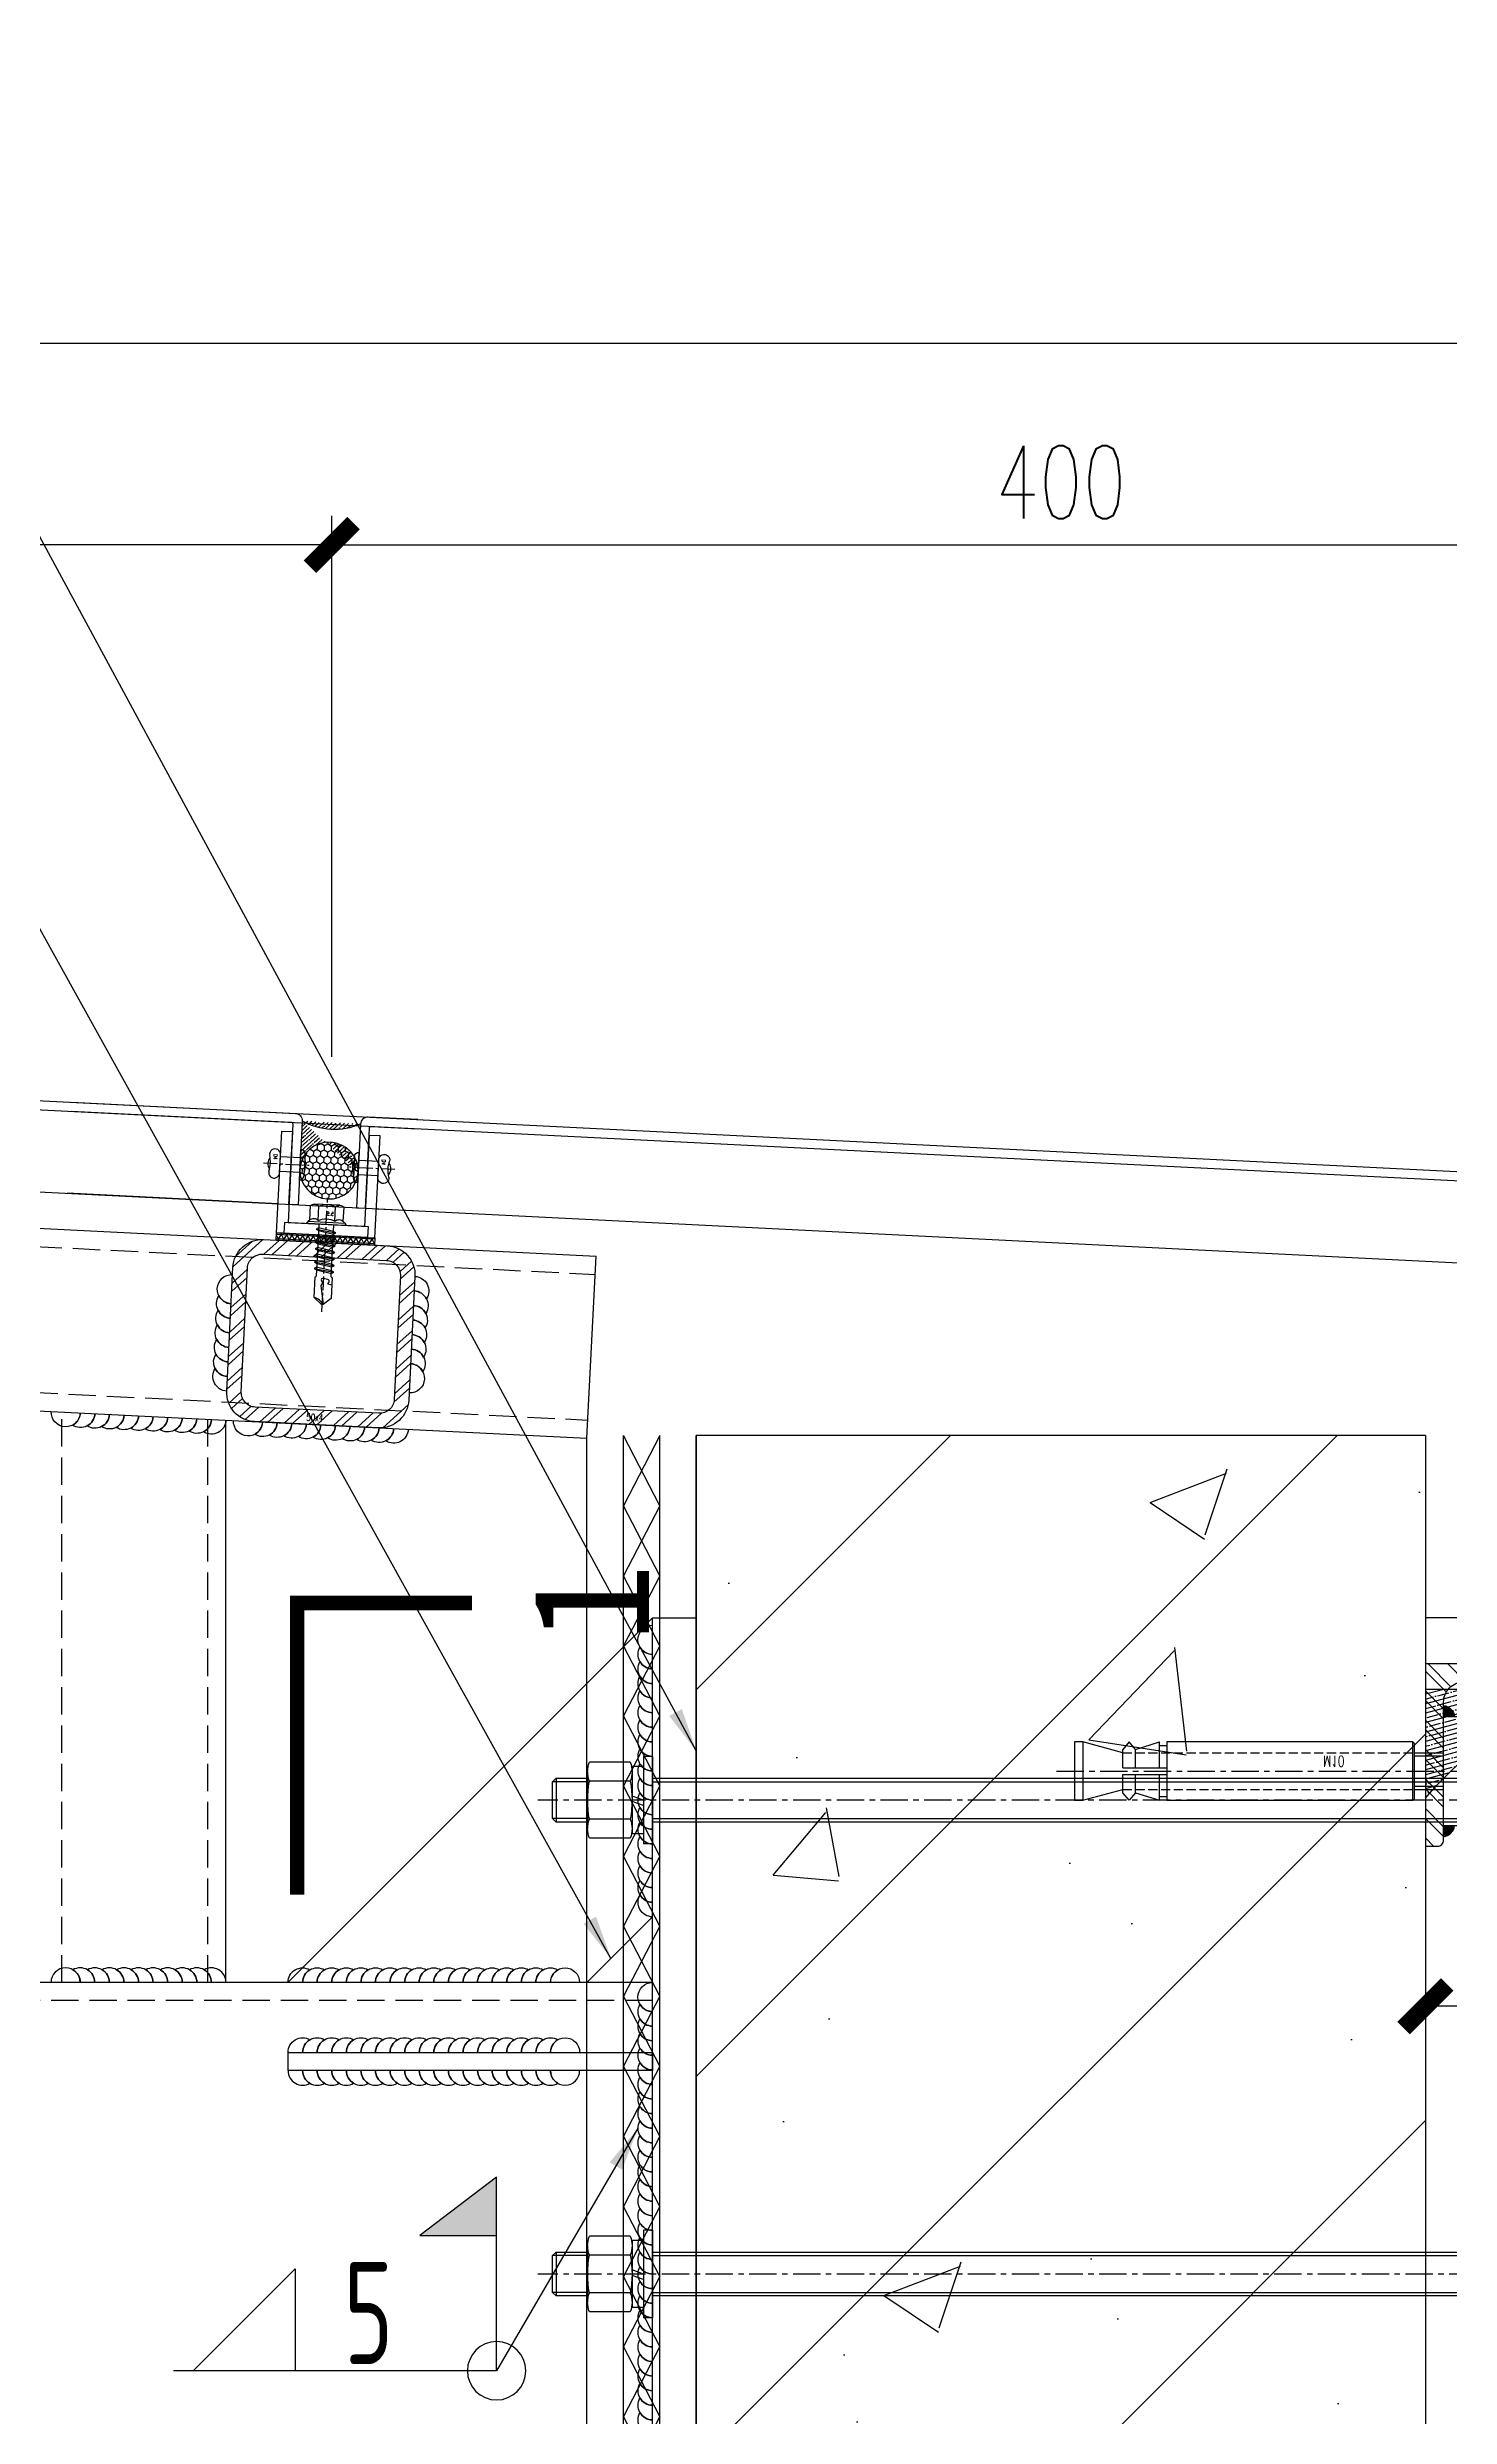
# Model space of a CAD drawing. Extents: x -202236 to 1002404, y -663931 to 1550022.
# Drawn here: x 3322 to 3707, y -355342 to -354692 of the extents above; entities that cross this region are included whole.
import ezdxf
from ezdxf.enums import TextEntityAlignment as Align
from ezdxf.xclip import XClip

# ---------------------------------------------------------------- set-up
doc = ezdxf.new("R2010")
doc.units = 0
for name, pattern in [('CENTER', [2, 1.25, -0.25, 0.25, -0.25]), ('DASH', [0.35, 0.25, -0.1]), ('ZN-CENTER', [2, 1.25, -0.25, 0.25, -0.25]), ('ZN-DASH', [0.35, 0.25, -0.1])]:
    doc.linetypes.add(name, pattern=pattern)
for name, color, linetype in [('!ZN1-填充-8', 8, 'Continuous'), ('!ZN3-铝板幕墙-3', 3, 'Continuous'), ('!ZN4-辅助材料-1', 1, 'Continuous'), ('!ZN4-配件-11', 11, 'Continuous'), ('!ZN5-钢材投影-40', 40, 'Continuous'), ('!ZN5-钢材断面-2', 2, 'Continuous'), ('!ZN5-铝材投影-112', 112, 'Continuous'), ('!ZN6-虚线-8', 8, 'ZN-DASH'), ('11紧固件', 11, 'Continuous'), ('20剖面图$0$PUB_HATCH', 8, 'Continuous'), ('3符号', 173, 'Continuous'), ('A-AXIS-D', 1, 'Continuous'), ('A-CURTAIN', 134, 'Continuous'), ('A-HATCH-2', 251, 'Continuous'), ('AS-COLN', 6, 'Continuous'), ('DIM', 173, 'Continuous'), ('Fill', 8, 'Continuous'), ('焊缝', 8, 'Continuous')]:
    doc.layers.add(name, color=color, linetype=linetype)
doc.layers.add('@ZN-型材编号（非打印层）', color=8, linetype='Continuous', plot=False)
doc.styles.add('DHTEXT-1', font='ROMANS.shx', dxfattribs={"width": 0.7, "bigfont": 'CHINESE.shx'})
doc.styles.add('HZ_TS_0.7', font='TSSDENG', dxfattribs={"width": 0.7, "bigfont": 'HZTXT'})
doc.styles.add('中南符号', font='simhei.ttf')
doc.dimstyles.new('ZN8', dxfattribs={"dimscale": 8, "dimtxt": 2.5, "dimasz": 1.5, "dimexe": 1, "dimexo": 2, "dimgap": 0.9, "dimtad": 1, "dimdec": 0, "dimdsep": 46, "dimtxsty": 'DHTEXT-1', "dimblk": 'ARCHTICK', "dimcen": 2.5, "dimclrd": 173, "dimclre": 173, "dimclrt": 7, "dimazin": 2, "dimtfac": 1, "dimtix": 1, "dimtmove": 2, "dimatfit": 3, "dimfxl": 0, "dimarcsym": 0})

# ---------------------------------------------------------------- blocks, each defined once
blk = doc.blocks.new('99平面图例外参$0$$LinePat$夹层保温1')
at = {"color": 0}
for p, q in [((0, 0), (96, 0)), ((0, -50), (96, -50)), ((0, -100), (96, -50)), ((96, -100), (0, -50)), ((0, -100), (96, -100)), ((0, -150), (96, -150))]:
    blk.add_line(p, q, dxfattribs=at)
blk = doc.blocks.new('*U252')
at = {"linetype": 'ByBlock', "ltscale": 10}
for p, q in [((-10, 7.79), (-10, -7.79)), ((-9.5, 10.39), (-2.5, 10.39)), ((-2.5, 12), (-2.5, -12)), ((-2.5, 12), (0, 12)), ((0, 12), (0, -12)), ((224.02, 12), (226.52, 12)), ((224.02, 12), (224.02, -12)), ((226.52, 12), (226.52, -12)), ((226.52, 9.2), (226.52, -9.2)), ((226.52, 9.2), (229.62, 9.2)), ((229.62, 9.2), (229.62, -9.2)), ((229.62, 7.79), (229.62, -7.79)), ((230.12, 10.39), (241.32, 10.39)), ((241.82, 7.79), (241.82, -7.79)), ((-9.5, 5.2), (-2.5, 5.2)), ((226.52, 0), (229.62, 1.13)), ((230.12, 5.2), (241.32, 5.2)), ((250.48, 6), (250.48, -6)), ((-9.5, -5.2), (-2.5, -5.2)), ((226.52, -1.48), (229.62, -0.36)), ((230.12, -5.2), (241.32, -5.2)), ((-9.5, -10.39), (-2.5, -10.39)), ((-2.5, -12), (0, -12)), ((224.02, -12), (226.52, -12)), ((226.52, -9.2), (229.62, -9.2)), ((230.12, -10.39), (241.32, -10.39))]:
    blk.add_line(p, q, dxfattribs=at)
at = {"color": 0, "linetype": 'CENTER', "ltscale": 6}
blk.add_line((-14.03, 0), (255.47, 0), dxfattribs=at)
at = {"linetype": 'ByBlock', "ltscale": 10}
blk.add_lwpolyline([(0, 6), (0, -6), (224.02, -6), (224.02, 6)], close=True, dxfattribs=at)
for points in [[(224.02, 5.06), (0, 5.06)], [(241.82, -6), (250.48, -6), (251.42, -5.06), (251.42, 5.06), (250.48, 6), (241.82, 6)], [(241.82, 5.06), (251.42, 5.06)], [(224.02, -5.06), (0, -5.06)], [(241.82, -5.06), (251.42, -5.06)]]:
    blk.add_lwpolyline(points, dxfattribs=at)
for centre, radius, start, end in [((-3, 7.79), 7, 158.21321, 201.78679), ((236.62, 7.79), 7, 158.21321, 201.78679), ((234.82, 7.79), 7, 338.21321, 21.78679), ((17.25, 0), 27.25, 169.00727, 190.99273), ((256.87, 0), 27.25, 169.00727, 190.99273), ((214.57, 0), 27.25, 349.00727, 10.99273), ((-3, -7.79), 7, 158.21321, 201.78679), ((236.62, -7.79), 7, 158.21321, 201.78679), ((234.82, -7.79), 7, 338.21321, 21.78679)]:
    blk.add_arc(centre, radius, start, end, dxfattribs=at)
at = {"layer": 'Defpoints', "color": 0, "ltscale": 10, "style": 'DHTEXT-1', "width": 0.7}
blk.add_text('M12', height=1.8, rotation=90, dxfattribs=at).set_placement((-5.25, -2.76), align=Align.CENTER)
blk = doc.blocks.new('A$C0163bdc1')
at = {"layer": '!ZN5-钢材投影-40', "ltscale": 20}
for p, q in [((-218, 0), (-218, 360)), ((-218, 360), (-206, 360)), ((-206, 360), (-206, 0)), ((6, 360), (-6, 360)), ((-6, 360), (-6, 0)), ((6, 0), (6, 360)), ((-218, 0), (-206, 0)), ((-6, 0), (6, 0))]:
    blk.add_line(p, q, dxfattribs=at)
at = {"layer": '!ZN4-配件-11', "color": 1}
for p in [(-218, 310), (-218, 180), (-218, 50)]:
    blk.add_blockref('*U252', p, dxfattribs=at)
blk = doc.blocks.new('20250912172701')
at = {"layer": '!ZN5-钢材投影-40'}
for p, q in [((0, 100), (-100.02, 0)), ((0, 18), (-18, 0))]:
    blk.add_line(p, q, dxfattribs=at)
at = {"layer": '焊缝', "ltscale": 800}
for points in [[(0, 18, -0.57735), (-3.46, 24, 0.267949), (0, 22, -0.57735), (-3.46, 28, 0.267949), (0, 26, -0.57735), (-3.46, 32, 0.267949), (0, 30, -0.57735), (-3.46, 36, 0.267949), (0, 34, -0.57735), (-3.46, 40, 0.267949), (0, 38, -0.57735), (-3.46, 44, 0.267949), (0, 42, -0.57735), (-3.46, 48, 0.267949), (0, 46, -0.57735), (-3.46, 52, 0.267949), (0, 50, -0.57735), (-3.46, 56, 0.267949), (0, 54, -0.57735), (-3.46, 60, 0.267949), (0, 58, -0.57735), (-3.46, 64, 0.267949), (0, 62, -0.57735), (-3.46, 68, 0.267949), (0, 66, -0.57735), (-3.46, 72, 0.267949), (0, 70, -0.57735), (-3.46, 76, 0.267949), (0, 74, -0.57735), (-3.46, 80, 0.267949), (0, 78, -0.57735), (-3.46, 84, 0.267949), (0, 82, -0.57735), (-3.46, 88, 0.267949), (0, 86, -0.57735), (-3.46, 92, 0.267949), (0, 90, -1), (0, 98, -1)], [(-100.02, 0, -0.57735), (-94.02, 3.46, 0.267949), (-96.02, 0, -0.57735), (-90.02, 3.46, 0.267949), (-92.02, 0, -0.57735), (-86.02, 3.46, 0.267949), (-88.02, 0, -0.57735), (-82.02, 3.46, 0.267949), (-84.02, 0, -0.57735), (-78.02, 3.46, 0.267949), (-80.02, 0, -0.57735), (-74.02, 3.46, 0.267949), (-76.02, 0, -0.57735), (-70.02, 3.46, 0.267949), (-72.02, 0, -0.57735), (-66.02, 3.46, 0.267949), (-68.02, 0, -0.57735), (-62.02, 3.46, 0.267949), (-64.02, 0, -0.57735), (-58.02, 3.46, 0.267949), (-60.02, 0, -0.57735), (-54.02, 3.46, 0.267949), (-56.02, 0, -0.57735), (-50.02, 3.46, 0.267949), (-52.02, 0, -0.57735), (-46.02, 3.46, 0.267949), (-48.02, 0, -0.57735), (-42.02, 3.46, 0.267949), (-44.02, 0, -0.57735), (-38.02, 3.46, 0.267949), (-40.02, 0, -0.57735), (-34.02, 3.46, 0.267949), (-36.02, 0, -0.57735), (-30.02, 3.46, 0.267949), (-32.02, 0, -0.57735), (-26.02, 3.46, 0.267949), (-28.02, 0, -1), (-20.02, 0, -1)]]:
    blk.add_lwpolyline(points, format="xyb", dxfattribs=at)
blk = doc.blocks.new('20250912172753')
at = {"layer": '!ZN5-钢材投影-40'}
blk.add_lwpolyline([(-100, -19.19), (0, -19.19), (0, -24.19), (-100, -24.19)], close=True, dxfattribs=at)
at = {"layer": '焊缝', "ltscale": 800}
for points in [[(-100, -19.19, -0.57735), (-94, -15.72, 0.267949), (-96, -19.19, -0.57735), (-90, -15.72, 0.267949), (-92, -19.19, -0.57735), (-86, -15.72, 0.267949), (-88, -19.19, -0.57735), (-82, -15.72, 0.267949), (-84, -19.19, -0.57735), (-78, -15.72, 0.267949), (-80, -19.19, -0.57735), (-74, -15.72, 0.267949), (-76, -19.19, -0.57735), (-70, -15.72, 0.267949), (-72, -19.19, -0.57735), (-66, -15.72, 0.267949), (-68, -19.19, -0.57735), (-62, -15.72, 0.267949), (-64, -19.19, -0.57735), (-58, -15.72, 0.267949), (-60, -19.19, -0.57735), (-54, -15.72, 0.267949), (-56, -19.19, -0.57735), (-50, -15.72, 0.267949), (-52, -19.19, -0.57735), (-46, -15.72, 0.267949), (-48, -19.19, -0.57735), (-42, -15.72, 0.267949), (-44, -19.19, -0.57735), (-38, -15.72, 0.267949), (-40, -19.19, -0.57735), (-34, -15.72, 0.267949), (-36, -19.19, -0.57735), (-30, -15.72, 0.267949), (-32, -19.19, -0.57735), (-26, -15.72, 0.267949), (-28, -19.19, -1), (-20, -19.19, -1)], [(-100, -24.19, 0.57735), (-94, -27.65, -0.267949), (-96, -24.19, 0.57735), (-90, -27.65, -0.267949), (-92, -24.19, 0.57735), (-86, -27.65, -0.267949), (-88, -24.19, 0.57735), (-82, -27.65, -0.267949), (-84, -24.19, 0.57735), (-78, -27.65, -0.267949), (-80, -24.19, 0.57735), (-74, -27.65, -0.267949), (-76, -24.19, 0.57735), (-70, -27.65, -0.267949), (-72, -24.19, 0.57735), (-66, -27.65, -0.267949), (-68, -24.19, 0.57735), (-62, -27.65, -0.267949), (-64, -24.19, 0.57735), (-58, -27.65, -0.267949), (-60, -24.19, 0.57735), (-54, -27.65, -0.267949), (-56, -24.19, 0.57735), (-50, -27.65, -0.267949), (-52, -24.19, 0.57735), (-46, -27.65, -0.267949), (-48, -24.19, 0.57735), (-42, -27.65, -0.267949), (-44, -24.19, 0.57735), (-38, -27.65, -0.267949), (-40, -24.19, 0.57735), (-34, -27.65, -0.267949), (-36, -24.19, 0.57735), (-30, -27.65, -0.267949), (-32, -24.19, 0.57735), (-26, -27.65, -0.267949), (-28, -24.19, 1), (-20, -24.19, 1)]]:
    blk.add_lwpolyline(points, format="xyb", dxfattribs=at)
blk = doc.blocks.new('铝板16mm胶缝')
at = {"layer": '!ZN1-填充-8'}
h = blk.add_hatch(dxfattribs=at)
h.set_pattern_fill('HONEY', color=256, scale=0.7, angle=-270, style=0)
h.set_pattern_definition([(90, (10097.3199, 185.0233), (-0.9623705, 1.666875), [1.11125, -2.2225]), (210, (10097.3199, 185.0233), (-0.962370845, -1.6668748), [1.11125, -2.2225]), (150, (10097.3199, 185.0233), (-1.924741345, 2e-07), [-2.2225, 1.11125])])
edge = h.paths.add_edge_path()
edge.add_ellipse((-8.5, 14.57), major_axis=(-8, 0), ratio=0.974793, start_angle=0, end_angle=360)
h = blk.add_hatch(dxfattribs=at)
h.set_pattern_fill('ANSI35', color=256, scale=0.5, angle=-270, style=0)
h.set_pattern_definition([(135, (0, 0), (-1.12253, -1.12253), []), (135, (0, 1.1225), (-1.12253, -1.12253), [1.984375, -0.396875, 0, -0.396875])])
edge = h.paths.add_edge_path()
edge.add_line((-0.51, 1.37), (-0.5, 14.57))
edge.add_line((-16.5, 1.37), (-16.5, 14.57))
edge.add_ellipse((-8.5, 14.57), major_axis=(-8, 0), ratio=0.974793, start_angle=0, end_angle=180)
edge.add_arc((-8.5, -14.45), 17.72, 63.16567, 116.83433)
at = {"layer": '!ZN4-辅助材料-1', "ltscale": 0.5}
blk.add_arc((-8.5, -14.45), 17.72, 63.16567, 116.83433, dxfattribs=at)
blk.add_ellipse((-8.5, 14.57), major_axis=(-8, 0), ratio=0.974793, dxfattribs=at)
at = {"layer": 'Defpoints', "ltscale": 0.5}
for p in [(-16.5, -0.63), (-8.5, -0.63), (-0.5, -0.63)]:
    blk.add_point(p, dxfattribs=at)
blk = doc.blocks.new('*U253')
at = {"color": 0, "linetype": 'ZN-CENTER', "ltscale": 3}
blk.add_line((24, 0), (-7.28, 0), dxfattribs=at)
at = {"ltscale": 10}
for p, q in [((-5.45, -3.46), (-5.45, 3.46)), ((-1.02, 4.62), (-4.95, 4.62)), ((-1.02, 2.31), (-4.95, 2.31)), ((-0.55, -5.12), (-0.55, 5.12)), ((-0.17, 5.48), (0, 4.84)), ((0, -4.84), (0, 4.84)), ((0, 2.08), (14.29, 2.08)), ((1.42, 2.73), (2.2, -2.73)), ((3.22, 2.73), (4, -2.73)), ((5.02, 2.73), (5.8, -2.73)), ((6.82, 2.73), (7.6, -2.73)), ((8.62, 2.73), (9.4, -2.73)), ((10.42, 2.73), (11.2, -2.73)), ((12.22, 2.73), (13, -2.73)), ((-1.02, -2.31), (-4.95, -2.31)), ((-1.02, -4.62), (-4.95, -4.62)), ((-0.17, -5.48), (0, -4.84)), ((14.29, -2.09), (0, -2.09))]:
    blk.add_line(p, q, dxfattribs=at)
for points in [[(1.83, -2.09), (1.05, 2.08), (1.42, 2.73), (1.79, 2.08), (2.57, -2.09), (2.2, -2.73)], [(3.63, -2.09), (2.85, 2.08), (3.22, 2.73), (3.59, 2.08), (4.37, -2.09), (4, -2.73)], [(5.43, -2.09), (4.65, 2.08), (5.02, 2.73), (5.39, 2.08), (6.17, -2.09), (5.8, -2.73)], [(7.23, -2.09), (6.45, 2.08), (6.82, 2.73), (7.19, 2.08), (7.97, -2.09), (7.6, -2.73)], [(9.03, -2.09), (8.25, 2.08), (8.62, 2.73), (8.99, 2.08), (9.77, -2.09), (9.4, -2.73)], [(10.83, -2.09), (10.05, 2.08), (10.42, 2.73), (10.79, 2.08), (11.57, -2.09), (11.2, -2.73)], [(12.63, -2.09), (11.85, 2.08), (12.22, 2.73), (12.59, 2.08), (13.37, -2.09), (13, -2.73)]]:
    blk.add_lwpolyline(points, close=True, dxfattribs=at)
for points in [[(14.29, -2.09, -0.414214), (14.45, -2.24), (14.45, -2.32), (20.18, -2.32), (22, -0.26), (22, 0.26), (20.18, 2.32), (14.45, 2.32), (14.45, 2.24, -0.414214), (14.29, 2.08)], [(16.51, -2.32), (16.36, -1.2), (15.83, -1.52, -0.530462), (15.03, -1.17), (14.81, 0.1, -0.651316), (15.47, 0.54), (16, 0.21), (16.77, 0.66), (22, -0.26, -0.201226), (20.18, 2.32)]]:
    blk.add_lwpolyline(points, format="xyb", dxfattribs=at)
for centre, radius, start, end in [((-3.87, 3.46), 1.58, 133.17355, 226.82645), ((0.13, 0), 5.58, 155.5673, 204.4327), ((0.07, 3.46), 1.58, 133.17355, 226.82645), ((4.07, 0), 5.58, 155.5673, 204.4327), ((7.48, -2.87), 11.32, 132.49215, 138.60636), ((-3.87, -3.46), 1.58, 133.17355, 226.82645), ((0.07, -3.46), 1.58, 133.17355, 226.82645), ((7.48, 2.87), 11.32, 221.39356, 227.50785)]:
    blk.add_arc(centre, radius, start, end, dxfattribs=at)
at = {"layer": 'Defpoints', "color": 0, "ltscale": 10, "style": 'DHTEXT-1', "width": 0.7}
blk.add_text('5.5', height=1, rotation=90, dxfattribs=at).set_placement((-2.46, -0.93), align=Align.CENTER)
blk = doc.blocks.new('铝板连接件1(新规)')
at = {"layer": '!ZN1-填充-8'}
h = blk.add_hatch(dxfattribs=at)
h.set_pattern_fill('NET3', color=256, scale=0.4, angle=180, style=0)
h.set_pattern_definition([(180, (18968.597, 39999.0891), (-1e-15, -1.27), []), (240, (18968.597, 39999.0891), (1.099852263, -0.635), []), (300, (18968.597, 39999.0891), (1.099852263, 0.635), [])])
h.paths.add_polyline_path([(-13.5, 2), (-13.5, 0), (13.5, 0), (13.5, 2)])
at = {"layer": '!ZN4-辅助材料-1', "ltscale": 5}
blk.add_lwpolyline([(-13.5, 2), (-13.5, 0), (13.5, 0), (13.5, 2)], close=True, dxfattribs=at)
at = {"layer": '!ZN5-铝材投影-112'}
for points in [[(11.5, 2), (-13.5, 2), (-13.5, 30), (-10.5, 30), (-10.5, 5), (11.5, 5)], [(-11.5, 2), (13.5, 2), (13.5, 30), (10.5, 30), (10.5, 5), (-11.5, 5)]]:
    blk.add_lwpolyline(points, close=True, dxfattribs=at)
at = {"layer": '!ZN4-配件-11', "color": 1, "rotation": 270}
blk.add_blockref('*U253', (0, 5), dxfattribs=at)
blk = doc.blocks.new('*U196')
at = {"color": 0, "linetype": 'CENTER', "ltscale": 3}
blk.add_line((10.01, 0), (-2.45, 0), dxfattribs=at)
at = {"linetype": 'ByBlock', "lineweight": -2, "ltscale": 10}
for p, q in [((-1.2, -3), (-1.2, 3)), ((0, 4.2), (0, -4.2)), ((5.5, 2), (0, 2)), ((5.5, 2.5), (5.5, -2.5)), ((5.5, -2), (0, -2))]:
    blk.add_line(p, q, dxfattribs=at)
for centre, radius, start, end in [((4.42, 0), 5.96, 160.39505, 199.60495), ((0, 3), 1.2, 90, 180), ((7, 2.5), 1.5, 348.44804, 180), ((16.17, 0), 8, 164.33085, 195.66915), ((6.19, 0), 2.67, 323.22662, 36.78433), ((0, -3), 1.2, 180, 270), ((7, -2.5), 1.5, 180, 11.55196)]:
    blk.add_arc(centre, radius, start, end, dxfattribs=at)
at = {"layer": 'Defpoints', "color": 0, "ltscale": 10, "style": 'DHTEXT-1', "width": 0.7}
blk.add_text('D4', height=1, rotation=90, dxfattribs=at).set_placement((7.37, -1.85), align=Align.CENTER)
blk = doc.blocks.new('*U198')
at = {"layer": '!ZN3-铝板幕墙-3'}
for p, q in [((-13.5, -5), (-71.45, -5)), ((13.5, -5), (23.65, -5))]:
    blk.add_line(p, q, dxfattribs=at)
for points in [[(-71.45, -30), (-10, -30, 0.414214), (-8, -28), (-8, -5), (-10.5, -5), (-10.5, -27, -0.414214), (-11, -27.5), (-71.45, -27.5)], [(23.65, -30), (10, -30, -0.414214), (8, -28), (8, -5), (10.5, -5), (10.5, -27, 0.414214), (11, -27.5), (23.65, -27.5)]]:
    blk.add_lwpolyline(points, format="xyb", dxfattribs=at)
at = {"layer": '!ZN4-辅助材料-1'}
blk.add_blockref('铝板16mm胶缝', (8.5, -29.37), dxfattribs=at)
at = {"layer": '!ZN4-配件-11', "rotation": 180}
blk.add_blockref('铝板连接件1(新规)', (0, 5), dxfattribs=at)
at = {"layer": '!ZN4-配件-11', "color": 1, "xscale": -1}
blk.add_blockref('*U196', (-8, -16), dxfattribs=at)
at = {"layer": '!ZN4-配件-11', "color": 1}
blk.add_blockref('*U196', (8, -16), dxfattribs=at)
blk = doc.blocks.new('方管钢50x4')
at = {"layer": 'Fill'}
h = blk.add_hatch(dxfattribs=at)
h.set_pattern_fill('ANSI32', color=8, scale=0.5, style=0)
h.set_pattern_definition([(45, (-2819.7443, -883.732), (-3.367596, 3.367596), []), (45, (-2817.499, -883.732), (-3.367596, 3.367596), [])])
edge = h.paths.add_edge_path(flags=16)
edge.add_line((-17, 21), (17, 21))
edge.add_arc((17, 17), 4, 0, 90, ccw=False)
edge.add_line((21, 17), (21, -17))
edge.add_arc((17, -17), 4, 270, 360, ccw=False)
edge.add_line((17, -21), (-17, -21))
edge.add_arc((-17, -17), 4, 180, 270, ccw=False)
edge.add_line((-21, -17), (-21, 17))
edge.add_arc((-17, 17), 4, 90, 180, ccw=False)
edge = h.paths.add_edge_path()
edge.add_line((-17, 25), (17, 25))
edge.add_arc((17, 17), 8, 0, 90, ccw=False)
edge.add_line((25, 17), (25, -17))
edge.add_arc((17, -17), 8, 270, 360, ccw=False)
edge.add_line((17, -25), (-17, -25))
edge.add_arc((-17, -17), 8, 180, 270, ccw=False)
edge.add_line((-25, -17), (-25, 17))
edge.add_arc((-17, 17), 8, 90, 180, ccw=False)
for points in [[(-17, 25), (17, 25, -0.414214), (25, 17), (25, -17, -0.414214), (17, -25), (-17, -25, -0.414214), (-25, -17), (-25, 17, -0.414214)], [(-17, 21), (17, 21, -0.414214), (21, 17), (21, -17, -0.414214), (17, -21), (-17, -21, -0.414214), (-21, -17), (-21, 17, -0.414214)]]:
    blk.add_lwpolyline(points, format="xyb", close=True)
at = {"layer": '@ZN-型材编号（非打印层）', "style": 'DHTEXT-1', "width": 0.7}
blk.add_text('50x4', height=2, dxfattribs=at).set_placement((-0.51, -23.04), align=Align.MIDDLE_CENTER)
blk = doc.blocks.new('*U199')
at = {"layer": '!ZN5-钢材断面-2'}
blk.add_blockref('方管钢50x4', (0, 0), dxfattribs=at)
blk = doc.blocks.new('*U1441')
h = blk.add_hatch(color=0)
edge = h.paths.add_edge_path()
edge.add_line((-15, 3), (-15, 0))
edge.add_line((-15, 0), (-18, 0))
edge.add_arc((-14.59, -0.41), 3.44, 96.91291, 173.08709, ccw=False)
h = blk.add_hatch(color=0)
edge = h.paths.add_edge_path()
edge.add_line((15, 3), (15, 0))
edge.add_line((15, 0), (18, 0))
edge.add_arc((14.59, -0.41), 3.44, 6.91291, 83.08709)
at = {"color": 0, "linetype": 'CENTER', "ltscale": 6}
blk.add_line((0, -106.22), (0, 22.53), dxfattribs=at)
at = {"linetype": 'ByBlock', "ltscale": 20}
for p, q in [((-9.24, 4.5), (-9.24, 13)), ((-6.93, 13.5), (6.93, 13.5)), ((-4.17, 18.5), (-5, 17.67)), ((-5, 17.67), (5, 17.67)), ((-5, 13.5), (-5, 17.67)), ((-4.62, 4.5), (-4.62, 13)), ((-4.17, 18.5), (4.17, 18.5)), ((-4.15, 13.5), (-4.15, 17.67)), ((4.15, 13.5), (4.15, 17.67)), ((4.17, 18.5), (5, 17.67)), ((4.62, 4.5), (4.62, 13)), ((5, 13.5), (5, 17.67)), ((9.24, 4.5), (9.24, 13)), ((-6.93, 4), (6.93, 4)), ((-5, -8), (-5, 0)), ((-4.15, -8), (-4.15, 0)), ((4.15, -8), (4.15, 0)), ((5, -8), (5, 0)), ((-8, -8.44), (-7.56, -8)), ((-7.56, -8), (7.56, -8)), ((8, -8.44), (7.56, -8))]:
    blk.add_line(p, q, dxfattribs=at)
at = {"linetype": 'DASH', "ltscale": 10}
for p, q in [((-5, -88), (-5, -8)), ((5, -88), (5, -8))]:
    blk.add_line(p, q, dxfattribs=at)
at = {"ltscale": 10}
for p, q in [((-8, -77.95), (-0.89, -77.95)), ((-5.96, -84.5), (-8, -77.95)), ((-7, -77.95), (-7, -75.95)), ((-0.89, -88), (-0.89, -75.95)), ((0.89, -88), (0.89, -75.95)), ((0.89, -77.95), (8, -77.95)), ((5.96, -84.5), (8, -77.95)), ((7, -77.95), (7, -75.95)), ((-5.96, -84.5), (-0.89, -84.5)), ((-5.96, -88), (-0.89, -88)), ((0.89, -84.5), (5.96, -84.5)), ((0.89, -88), (5.96, -88))]:
    blk.add_line(p, q, dxfattribs=at)
at = {"color": 0}
for points in [[(-15, 3), (-15, 0), (-18, 0, -0.345178)], [(15, 3), (15, 0), (18, 0, 0.345178)]]:
    blk.add_lwpolyline(points, format="xyb", close=True, dxfattribs=at)
at = {"linetype": 'ByBlock', "ltscale": 20}
blk.add_lwpolyline([(15, 0), (15, 4), (-15, 4), (-15, 0)], close=True, dxfattribs=at)
at = {"ltscale": 10}
blk.add_lwpolyline([(-8, -8.44), (8, -8.44), (8, -75.95), (-8, -75.95)], close=True, dxfattribs=at)
for points in [[(-5.96, -84.5), (-8, -86.25), (-5.96, -88)], [(5.96, -84.5), (8, -86.25), (5.96, -88)]]:
    blk.add_lwpolyline(points, dxfattribs=at)
at = {"linetype": 'ByBlock', "ltscale": 20}
for points in [[(5, -88), (8, -98.98), (8, -101.25), (-8, -101.25), (-8, -98.98), (-5, -88)], [(8, -98.98), (-8, -98.98)]]:
    blk.add_lwpolyline(points, dxfattribs=at)
for centre, radius, start, end in [((-6.93, 7.92), 5.58, 65.5673, 114.4327), ((0, -8.08), 21.58, 77.64322, 102.35678), ((6.93, 7.92), 5.58, 65.5673, 114.4327), ((-6.93, 9.58), 5.58, 245.5673, 294.4327), ((0, 25.58), 21.58, 257.64322, 282.35678), ((6.93, 9.58), 5.58, 245.5673, 294.4327)]:
    blk.add_arc(centre, radius, start, end, dxfattribs=at)
at = {"layer": 'Defpoints', "color": 0, "ltscale": 10, "style": 'DHTEXT-1', "width": 0.7}
blk.add_text('M10', height=3, rotation=90, dxfattribs=at).set_placement((4.22, -30.11), align=Align.CENTER)
blk = doc.blocks.new('ZT_角钢(填充)_50X50X5')
at = {"layer": '!ZN1-填充-8'}
h = blk.add_hatch(dxfattribs=at)
h.set_pattern_fill('ANSI32', color=256, scale=0.6, style=0)
h.set_pattern_definition([(45, (-11702.1455, -65281.3866), (-4.04111525, 4.04111525), []), (45, (-11699.4514, -65281.3866), (-4.04111525, 4.04111525), [])])
h.paths.add_polyline_path([(50, 3.33, 0.414214), (48.33, 5), (10.5, 5, -0.414214), (5, 10.5), (5, 48.33, 0.414214), (3.33, 50), (0, 50), (0, 0), (50, 0)])
at = {"layer": '!ZN5-钢材断面-2'}
blk.add_lwpolyline([(0, 0), (0, 50), (3.33, 50, -0.414214), (5, 48.33), (5, 10.5, 0.414214), (10.5, 5), (48.33, 5, -0.414214), (50, 3.33), (50, 0), (0, 0)], format="xyb", dxfattribs=at)
blk = doc.blocks.new('*U1443')
at = {"layer": '!ZN5-钢材断面-2', "extrusion": (0, 0, -1), "zscale": -1, "rotation": 90}
blk.add_blockref('ZT_角钢(填充)_50X50X5', (0, 0), dxfattribs=at)
blk = doc.blocks.new('*U147')
at = {"color": 0, "linetype": 'CENTER', "ltscale": 3}
blk.add_line((-5.42, 0), (20.8, 0), dxfattribs=at)
at = {"linetype": 'ByBlock', "ltscale": 10}
for p, q in [((0, 1.79), (12.38, 1.79)), ((0.98, 2.4), (1.66, -2.4)), ((2.58, 2.4), (3.26, -2.4)), ((4.18, 2.4), (4.86, -2.4)), ((5.78, 2.4), (6.46, -2.4)), ((7.38, 2.4), (8.06, -2.4)), ((8.98, 2.4), (9.66, -2.4)), ((10.58, 2.4), (11.26, -2.4)), ((12.38, -1.79), (0, -1.79))]:
    blk.add_line(p, q, dxfattribs=at)
blk.add_lwpolyline([(-3.3, 0.4), (-3.69, 0.4, -0.147478), (-2.14, 4.75), (0, 4.75), (0, -4.75), (-2.14, -4.75, -0.147478), (-3.69, -0.4), (-3.3, -0.4)], format="xyb", close=True, dxfattribs=at)
for points in [[(1.3, -1.79), (0.63, 1.79), (0.98, 2.4), (1.33, 1.79), (2.01, -1.79), (1.66, -2.4)], [(2.9, -1.79), (2.23, 1.79), (2.58, 2.4), (2.93, 1.79), (3.61, -1.79), (3.26, -2.4)], [(4.5, -1.79), (3.83, 1.79), (4.18, 2.4), (4.53, 1.79), (5.21, -1.79), (4.86, -2.4)], [(6.1, -1.79), (5.43, 1.79), (5.78, 2.4), (6.13, 1.79), (6.81, -1.79), (6.46, -2.4)], [(7.7, -1.79), (7.03, 1.79), (7.38, 2.4), (7.73, 1.79), (8.41, -1.79), (8.06, -2.4)], [(9.3, -1.79), (8.63, 1.79), (8.98, 2.4), (9.33, 1.79), (10.01, -1.79), (9.66, -2.4)], [(10.9, -1.79), (10.23, 1.79), (10.58, 2.4), (10.93, 1.79), (11.61, -1.79), (11.26, -2.4)]]:
    blk.add_lwpolyline(points, close=True, dxfattribs=at)
for points in [[(12.38, -1.79, -0.414214), (12.51, -1.93), (12.51, -1.99), (17.43, -1.99), (19, -0.22), (19, 0.22), (17.43, 1.99), (12.51, 1.99), (12.51, 1.93, -0.396102), (12.38, 1.79)], [(14.29, -1.99), (14.15, -1.03), (13.7, -1.31, -0.530462), (13.02, -1), (12.83, 0.09, -0.651316), (13.4, 0.47), (13.85, 0.18), (14.51, 0.57), (19, -0.22, -0.201226), (17.43, 1.99)]]:
    blk.add_lwpolyline(points, format="xyb", dxfattribs=at)
at = {"layer": 'Defpoints', "color": 0, "ltscale": 10, "style": 'DHTEXT-1', "width": 0.7}
blk.add_text('4.8', height=1, rotation=90, dxfattribs=at).set_placement((-0.49, -1.36), align=Align.CENTER)
blk = doc.blocks.new('A$C041cfad1')
at = {"layer": '!ZN1-填充-8'}
h = blk.add_hatch(dxfattribs=at)
h.set_pattern_fill('ANSI35', color=256, scale=10, angle=120, style=0)
h.set_pattern_definition([(165, (31053.6934, -55061.2867), (-0.64704761, -2.41481457), []), (165, (31052.8095, -55059.7558), (-0.64704761, -2.41481457), [3.125, -0.625, 0, -0.625])])
edge = h.paths.add_edge_path()
edge.add_arc((-104.09, -128.49), 138.7, 41.37297, 59.07719)
edge.add_line((-32.81, -9.5), (-11.34, -9.5))
edge.add_line((-11.34, -9.5), (-11.34, -7))
edge.add_line((-11.34, -7), (0, -7))
edge.add_line((0, -7), (0, -25.05))
edge.add_line((0, -25.05), (0, -25.05))
edge.add_line((0, -25.05), (0, -36.81))
at = {"layer": 'Fill', "ltscale": 30}
h = blk.add_hatch(dxfattribs=at)
h.set_pattern_fill('ANSI38', color=256, scale=0.4, style=0)
h.set_pattern_definition([(45, (-48.33333, -7), (-0.449013, 0.449013), []), (135, (-48.33333, -7), (-1.347038, 0.449013), [1.5875, -0.9525])])
h.paths.add_polyline_path([(-48.33, -5), (-48.33, -7), (-11.34, -7), (-11.34, -5)])
at = {"layer": '!ZN4-辅助材料-1'}
blk.add_line((-11.34, -7), (0, -7), dxfattribs=at)
blk.add_arc((-104.08, -128.48), 138.7, 41.37269, 59.0773, dxfattribs=at)
at = {"layer": '11紧固件', "ltscale": 30}
blk.add_lwpolyline([(-48.33, -5), (-48.33, -7), (-11.34, -7), (-11.34, -5), (-48.33, -5)], dxfattribs=at)
at = {"layer": '!ZN4-配件-11', "color": 1, "rotation": 89.99999999999999}
for name, p in [('*U147', (-20.49, -9.5)), ('*U1441', (-5, -29.42))]:
    blk.add_blockref(name, p, dxfattribs=at)
at = {"layer": '!ZN4-配件-11', "xscale": -1, "rotation": 90}
blk.add_blockref('*U1443', (0, 0), dxfattribs=at)
blk = doc.blocks.new('20250913160558')
at = {"layer": '20剖面图$0$PUB_HATCH'}
h = blk.add_hatch(dxfattribs=at)
h.set_pattern_fill('钢筋混凝土', color=256, scale=30, style=0)
h.set_pattern_definition([(45, (1560146.1, -568420.25), (-53.0330086, 53.0330086), []), (50, (1560146.1, -568420.25), (215.178055, -18.82564), [22.5, -247.5]), (355, (1560146.1, -568420.25), (-41.6254, 225.65764), [18, -198]), (100.4514, (1560164.03, -568421.82), (173.552815, 206.831863), [19.122057, -210.342634]), (46.1842, (1560146.1, -568360.25), (320.172315, -49.655704), [33.75, -371.25]), (96.6356, (1560172.78, -568364.4), (280.39881, 292.23536), [28.683086, -315.5139]), (351.1842, (1560146.1, -568360.25), (280.398584, 292.23558), [27, -297]), (21, (1560176.1, -568375.25), (179.072116, -120.785667), [22.5, -247.5]), (326, (1560176.1, -568375.25), (72.9946, 217.545014), [18, -198]), (71.4514, (1560191.02, -568385.32), (252.066789, 96.75915), [19.122057, -210.342634]), (37.5, (1560146.1, -568420.25), (3.6479566, 99.868156), [0, -195.6, 0, -201, 0, -198.75]), (7.5, (1560146.1, -568420.25), (78.920861, 118.3235136), [0, -114.6, 0, -191.1, 0, -75.75]), (327.5, (1560079.2, -568420.25), (160.146731, -6.7664615), [0, -75, 0, -234, 0, -310.5]), (317.5, (1560049.2, -568420.25), (174.955851, 30.031495), [0, -97.5, 0, -155.4, 0, -220.5])])
h.paths.add_polyline_path([(-50, -780), (-250, -780), (-250, -1230.25), (-50, -1230.25)])
at = {"layer": '!ZN3-铝板幕墙-3'}
for points in [[(-2300, -1430), (-2721, -832.14, -0.624182), (-2581.99, -580.51), (50, -712.11), (50, -852.11)], [(-2297.5, -1429.21), (-2718.96, -830.7, -0.624176), (-2582.11, -583.01), (47.5, -714.49), (47.5, -849.61)], [(-261.88, -1405), (-2287.03, -1405), (-2700.55, -817.77, -0.624113), (-2583.24, -605.48), (25, -735.89), (25, -827.11), (-36.7, -827.11)]]:
    blk.add_lwpolyline(points, format="xyb", dxfattribs=at)
at = {"layer": '!ZN5-钢材投影-40'}
for p, q in [((-2602.23, -614.54), (-277.5, -730.78)), ((-2603.46, -664.55), (-280, -780.72)), ((-280, -780.72), (-277.5, -730.78)), ((-379.02, -930), (-379.02, -775.77)), ((-262, -930), (-2609.28, -930))]:
    blk.add_line(p, q, dxfattribs=at)
at = {"layer": '!ZN6-虚线-8', "ltscale": 30}
for p, q in [((-2602.35, -619.54), (-277.75, -735.77)), ((-2603.46, -659.54), (-279.75, -775.72)), ((-424.02, -930), (-424.02, -773.52)), ((-384.02, -930), (-384.02, -775.52)), ((-262, -935), (-2605.76, -935))]:
    blk.add_line(p, q, dxfattribs=at)
at = {"layer": 'AS-COLN'}
for p, q in [((-250, -780), (-250, -1230)), ((-50, -780), (-250, -780)), ((-50, -780), (-50, -1230))]:
    blk.add_line(p, q, dxfattribs=at)
at = {"layer": '焊缝', "ltscale": 800}
for points in [[(-378.81, -767.77, -0.57735), (-381.97, -761.6, 0.267949), (-378.61, -763.77, -0.57735), (-381.77, -757.61, 0.267949), (-378.41, -759.78, -0.57735), (-381.57, -753.61, 0.267949), (-378.21, -755.78, -0.57735), (-381.37, -749.62, 0.267949), (-378.02, -751.79, -0.57735), (-381.18, -745.62, 0.267949), (-377.82, -747.79, -0.57735), (-380.98, -741.63, 0.267949), (-377.62, -743.8, -1), (-377.22, -735.81, -1)], [(-327.18, -736.31, -0.57735), (-324.02, -742.47, 0.267949), (-327.38, -740.3, -0.57735), (-324.22, -746.47, 0.267949), (-327.58, -744.3, -0.57735), (-324.42, -750.46, 0.267949), (-327.78, -748.29, -0.57735), (-324.62, -754.46, 0.267949), (-327.98, -752.29, -0.57735), (-324.82, -758.45, 0.267949), (-328.18, -756.28, -0.57735), (-325.02, -762.45, 0.267949), (-328.38, -760.28, -1), (-328.78, -768.27, -1)], [(-379.02, -775.77, -0.57735), (-385.18, -778.93, 0.267949), (-383.01, -775.57, -0.57735), (-389.18, -778.73, 0.267949), (-387.01, -775.37, -0.57735), (-393.17, -778.53, 0.267949), (-391, -775.17, -0.57735), (-397.17, -778.33, 0.267949), (-395, -774.97, -0.57735), (-401.16, -778.13, 0.267949), (-398.99, -774.77, -0.57735), (-405.16, -777.93, 0.267949), (-402.99, -774.57, -0.57735), (-409.15, -777.73, 0.267949), (-406.98, -774.37, -0.57735), (-413.15, -777.53, 0.267949), (-410.98, -774.17, -0.57735), (-417.14, -777.33, 0.267949), (-414.97, -773.97, -0.57735), (-421.14, -777.13, 0.267949), (-418.97, -773.77, -1), (-426.96, -773.37, -1)], [(-329.02, -778.27, -0.57735), (-335.18, -781.43, 0.267949), (-333.01, -778.07, -0.57735), (-339.18, -781.23, 0.267949), (-337.01, -777.87, -0.57735), (-343.17, -781.03, 0.267949), (-341, -777.67, -0.57735), (-347.17, -780.83, 0.267949), (-345, -777.47, -0.57735), (-351.16, -780.63, 0.267949), (-348.99, -777.27, -0.57735), (-355.16, -780.43, 0.267949), (-352.99, -777.07, -0.57735), (-359.15, -780.23, 0.267949), (-356.98, -776.87, -0.57735), (-363.15, -780.03, 0.267949), (-360.98, -776.67, -0.57735), (-367.14, -779.83, 0.267949), (-364.97, -776.47, -0.57735), (-371.14, -779.63, 0.267949), (-368.97, -776.27, -1), (-376.96, -775.87, -1)], [(-379.02, -930, 0.57735), (-385.02, -926.54, -0.267949), (-383.02, -930, 0.57735), (-389.02, -926.54, -0.267949), (-387.02, -930, 0.57735), (-393.02, -926.54, -0.267949), (-391.02, -930, 0.57735), (-397.02, -926.54, -0.267949), (-395.02, -930, 0.57735), (-401.02, -926.54, -0.267949), (-399.02, -930, 0.57735), (-405.02, -926.54, -0.267949), (-403.02, -930, 0.57735), (-409.02, -926.54, -0.267949), (-407.02, -930, 0.57735), (-413.02, -926.54, -0.267949), (-411.02, -930, 0.57735), (-417.02, -926.54, -0.267949), (-415.02, -930, 0.57735), (-421.02, -926.54, -0.267949), (-419.02, -930, 1), (-427.02, -930, 1)], [(-262, -1054, -0.57735), (-265.46, -1048, 0.267949), (-262, -1050, -0.57735), (-265.46, -1044, 0.267949), (-262, -1046, -0.57735), (-265.46, -1040, 0.267949), (-262, -1042, -0.57735), (-265.46, -1036, 0.267949), (-262, -1038, -0.57735), (-265.46, -1032, 0.267949), (-262, -1034, -0.57735), (-265.46, -1028, 0.267949), (-262, -1030, -0.57735), (-265.46, -1024, 0.267949), (-262, -1026, -0.57735), (-265.46, -1020, 0.267949), (-262, -1022, -0.57735), (-265.46, -1016, 0.267949), (-262, -1018, -0.57735), (-265.46, -1012, 0.267949), (-262, -1014, -0.57735), (-265.46, -1008, 0.267949), (-262, -1010, -0.57735), (-265.46, -1004, 0.267949), (-262, -1006, -0.57735), (-265.46, -1000, 0.267949), (-262, -1002, -0.57735), (-265.46, -996, 0.267949), (-262, -998, -0.57735), (-265.46, -992, 0.267949), (-262, -994, -0.57735), (-265.46, -988, 0.267949), (-262, -990, -0.57735), (-265.46, -984, 0.267949), (-262, -986, -0.57735), (-265.46, -980, 0.267949), (-262, -982, -0.57735), (-265.46, -976, 0.267949), (-262, -978, -0.57735), (-265.46, -972, 0.267949), (-262, -974, -0.57735), (-265.46, -968, 0.267949), (-262, -970, -0.57735), (-265.46, -964, 0.267949), (-262, -966, -0.57735), (-265.46, -960, 0.267949), (-262, -962, -0.57735), (-265.46, -956, 0.267949), (-262, -958, -0.57735), (-265.46, -952, 0.267949), (-262, -954, -0.57735), (-265.46, -948, 0.267949), (-262, -950, -0.57735), (-265.46, -944, 0.267949), (-262, -946, -0.57735), (-265.46, -940, 0.267949), (-262, -942, -0.57735), (-265.46, -936, 0.267949), (-262, -938, -1), (-262, -930, -1)]]:
    blk.add_lwpolyline(points, format="xyb", dxfattribs=at)
at = {"layer": '!ZN4-配件-11', "rotation": 357.13759477397}
blk.add_blockref('*U199', (-353, -752.04), dxfattribs=at)
at = {"layer": '!ZN6-虚线-8', "ltscale": 800}
for name in ['20250912172701', '20250912172753']:
    blk.add_blockref(name, (-262, -930), dxfattribs=at)
at = {"xscale": -0.9999999999999991, "rotation": 177.13759477388}
blk.add_blockref('*U198', (-351.5, -722.07), dxfattribs=at)
at = {"layer": 'A-CURTAIN', "ltscale": 800, "xscale": -1}
blk.add_blockref('A$C0163bdc1', (-256, -1190), dxfattribs=at)
at = {"layer": 'A-HATCH-2', "xscale": 0.2002314816409757, "yscale": 0.2000000000000005, "zscale": 0.2, "rotation": 90}
for p in [(-280, -799.22), (-280, -818.44), (-280, -837.67), (-280, -856.89), (-280, -876.11), (-280, -895.33), (-280, -914.56), (-280, -933.78), (-280, -953), (-280, -972.22), (-280, -991.44), (-280, -1010.67), (-280, -1029.89), (-280, -1049.11), (-280, -1068.33)]:
    blk.add_blockref('99平面图例外参$0$$LinePat$夹层保温1', p, dxfattribs=at)
at = {"layer": 'DIM', "ltscale": 60, "xscale": -1}
blk.add_blockref('A$C041cfad1', (-50, -842.61), dxfattribs=at)
blk = doc.blocks.new('_ArchTick')
at = {"color": 0, "linetype": 'ByBlock', "const_width": 0.4}
blk.add_lwpolyline([(-0.5, -0.5), (0.5, 0.5)], dxfattribs=at)
blk = doc.blocks.new('*D615')
at = {"layer": 'Defpoints', "color": 0, "ltscale": 80, "transparency": 16777216}
for p in [(3800.04, -354828.59), (3400.04, -354985.07), (3800.04, -355005.07)]:
    blk.add_point(p, dxfattribs=at)
at = {"layer": 'DIM', "color": 173, "linetype": 'ByBlock', "lineweight": -2, "ltscale": 80, "transparency": 16777216}
for p, q in [((3400.04, -354969.07), (3400.04, -354820.59)), ((3800.04, -354989.07), (3800.04, -354820.59)), ((3400.04, -354828.59), (3800.04, -354828.59))]:
    blk.add_line(p, q, dxfattribs=at)
at = {"layer": 'DIM', "color": 173, "lineweight": -2, "ltscale": 80, "transparency": 16777216, "xscale": 12, "yscale": 12, "zscale": 12, "rotation": 180}
blk.add_blockref('_ArchTick', (3400.04, -354828.59), dxfattribs=at)
at = {"layer": 'DIM', "color": 173, "lineweight": -2, "ltscale": 80, "transparency": 16777216, "xscale": 12, "yscale": 12, "zscale": 12}
blk.add_blockref('_ArchTick', (3800.04, -354828.59), dxfattribs=at)
at = {"layer": 'DIM', "color": 7, "ltscale": 80, "transparency": 16777216, "insert": (3600.04, -354811.39), "char_height": 20, "attachment_point": 5, "style": 'DHTEXT-1'}
blk.add_mtext('400', dxfattribs=at)
blk = doc.blocks.new('*D616')
at = {"layer": 'Defpoints', "color": 0, "ltscale": 80, "transparency": 16777216}
for p in [(1550.04, -354828.59), (1550.04, -354892.57), (3400.04, -354985.07)]:
    blk.add_point(p, dxfattribs=at)
at = {"layer": 'DIM', "color": 173, "linetype": 'ByBlock', "lineweight": -2, "ltscale": 80, "transparency": 16777216}
for p, q in [((1550.04, -354876.57), (1550.04, -354820.59)), ((3400.04, -354969.07), (3400.04, -354820.59)), ((3400.04, -354828.59), (1550.04, -354828.59))]:
    blk.add_line(p, q, dxfattribs=at)
at = {"layer": 'DIM', "color": 173, "lineweight": -2, "ltscale": 80, "transparency": 16777216, "xscale": 12, "yscale": 12, "zscale": 12, "rotation": 180}
blk.add_blockref('_ArchTick', (1550.04, -354828.59), dxfattribs=at)
at = {"layer": 'DIM', "color": 173, "lineweight": -2, "ltscale": 80, "transparency": 16777216, "xscale": 12, "yscale": 12, "zscale": 12}
blk.add_blockref('_ArchTick', (3400.04, -354828.59), dxfattribs=at)
at = {"layer": 'DIM', "color": 7, "ltscale": 80, "transparency": 16777216, "insert": (2475.04, -354811.39), "char_height": 20, "attachment_point": 5, "style": 'DHTEXT-1'}
blk.add_mtext('1850', dxfattribs=at)
blk = doc.blocks.new('*D621')
at = {"layer": 'Defpoints', "color": 0, "ltscale": 80, "transparency": 16777216}
for p in [(3700.04, -355145.07), (3800.04, -355145.07), (3700.04, -355229.5)]:
    blk.add_point(p, dxfattribs=at)
at = {"layer": 'DIM', "color": 173, "linetype": 'ByBlock', "lineweight": -2, "ltscale": 80, "transparency": 16777216}
for p, q in [((3700.04, -355161.07), (3700.04, -355237.5)), ((3800.04, -355161.07), (3800.04, -355237.5)), ((3800.04, -355229.5), (3700.04, -355229.5))]:
    blk.add_line(p, q, dxfattribs=at)
at = {"layer": 'DIM', "color": 173, "lineweight": -2, "ltscale": 80, "transparency": 16777216, "xscale": 12, "yscale": 12, "zscale": 12, "rotation": 180}
blk.add_blockref('_ArchTick', (3700.04, -355229.5), dxfattribs=at)
at = {"layer": 'DIM', "color": 173, "lineweight": -2, "ltscale": 80, "transparency": 16777216, "xscale": 12, "yscale": 12, "zscale": 12}
blk.add_blockref('_ArchTick', (3800.04, -355229.5), dxfattribs=at)
at = {"layer": 'DIM', "color": 7, "ltscale": 80, "transparency": 16777216, "insert": (3750.04, -355212.3), "char_height": 20, "attachment_point": 5, "style": 'DHTEXT-1'}
blk.add_mtext('100', dxfattribs=at)
blk = doc.blocks.new('*U630')
at = {"const_width": 0.5}
for points in [[(0, -6), (0, 0), (10, 0)], [(44.534, -6), (44.534, 0), (34.534, 0)]]:
    blk.add_lwpolyline(points, dxfattribs=at)
at = {"color": 0, "style": '中南符号', "flags": 8}
for tag, p in [('编号左', (0, -10.064)), ('编号右', (44.534, -10.064))]:
    blk.add_attdef(tag, text='', height=4, dxfattribs=at).set_placement(p, align=Align.MIDDLE_CENTER)
blk = doc.blocks.new('*U148')
blk.add_hatch(color=8).paths.add_polyline_path([(0, 6.634), (2.631, 4.634), (0, 4.634)])
for p, q in [((0, 0), (0, 6.634)), ((0, 6.634), (2.631, 4.634)), ((2.631, 4.634), (0, 4.634)), ((6.909, 3.5), (10.409, 0)), ((6.909, 3.5), (6.909, 0))]:
    blk.add_line(p, q)
at = {"ltscale": 30}
blk.add_line((0, 0), (11.075, 0), dxfattribs=at)
blk.add_circle((0, 0), 1, dxfattribs=at)
at = {"color": 7, "style": 'HZ_TS_0.7', "width": 0.7, "flags": 8}
for tag, p in [('围焊', (1.815, 1.983)), ('HF', (4.39, 1.983))]:
    blk.add_attdef(tag, text='', height=3.5, dxfattribs=at).set_placement(p, align=Align.MIDDLE_CENTER)

msp = doc.modelspace()

# ---------------------------------------------------------------- block references
at = {"layer": 'A-AXIS-D', "ltscale": 800}
ref = msp.add_blockref('20250913160558', (3750.04, -354292.96), dxfattribs=at)
XClip(ref).set_block_clipping_path([(-2848.9100465747, -1919.0500795366), (112.6640573433, -480.3511203164)])

# ---------------------------------------------------------------- next in the draw order: block references
at = {"layer": '3符号', "color": 7}
ref = msp.add_blockref('*U630', (3390.54, -355475.15), dxfattribs=dict(at, xscale=8, yscale=8, zscale=8, rotation=90))
ref.add_attrib('编号左', '1', dxfattribs={"layer": '0', "color": 0, "height": 32, "rotation": 90, "style": '中南符号'}).set_placement((3471.05, -355475.15), align=Align.MIDDLE_CENTER)
ref.add_attrib('编号右', '1', dxfattribs={"layer": '0', "color": 0, "height": 32, "rotation": 90, "style": '中南符号'}).set_placement((3471.05, -355118.88), align=Align.MIDDLE_CENTER)
at = {"layer": 'DIM', "color": 7}
ref = msp.add_blockref('*U148', (3445.24, -355329.5), dxfattribs=dict(at, xscale=-8, yscale=8, zscale=8))
ref.add_attrib('HF', '5', dxfattribs={"layer": '0', "color": 7, "height": 28, "style": 'HZ_TS_0.7', "width": 0.7}).set_placement((3410.12, -355313.64), align=Align.MIDDLE_CENTER)

# ---------------------------------------------------------------- next in the draw order: dimensions: what is measured, and where the dimension line sits
at = {"layer": 'DIM', "ltscale": 80}
for base, p1, p2, picture, middle in [((1550.04, -354828.59), (3400.04, -354985.07), (1550.04, -354892.57), '*D616', (2475.04, -354811.39)), ((3800.04, -354828.59), (3400.04, -354985.07), (3800.04, -355005.07), '*D615', (3600.04, -354811.39)), ((3700.04, -355229.5), (3800.04, -355145.07), (3700.04, -355145.07), '*D621', (3750.04, -355212.3))]:
    dim = msp.add_linear_dim(base=base, p1=p1, p2=p2, dimstyle='ZN8', dxfattribs=at)
    dim.commit()
    dim.dimension.update_dxf_attribs({"geometry": picture, "text_midpoint": middle})

# ---------------------------------------------------------------- next in the draw order: leaders
at = {"layer": 'DIM'}
for points in [[(3500.04, -355159.46), (3247.3, -354692.11), (2981.18, -354692.11)], [(3476.63, -355216.37), (3230.13, -354772.11), (2981.18, -354772.11)]]:
    msp.add_leader(points, dimstyle='ZN8', dxfattribs=at)
at = {"layer": 'DIM', "color": 7}
msp.add_leader([(3484.04, -355262.96), (3445.24, -355329.5)], dimstyle='ZN8', dxfattribs=at)

doc.saveas('drawing.dxf')
